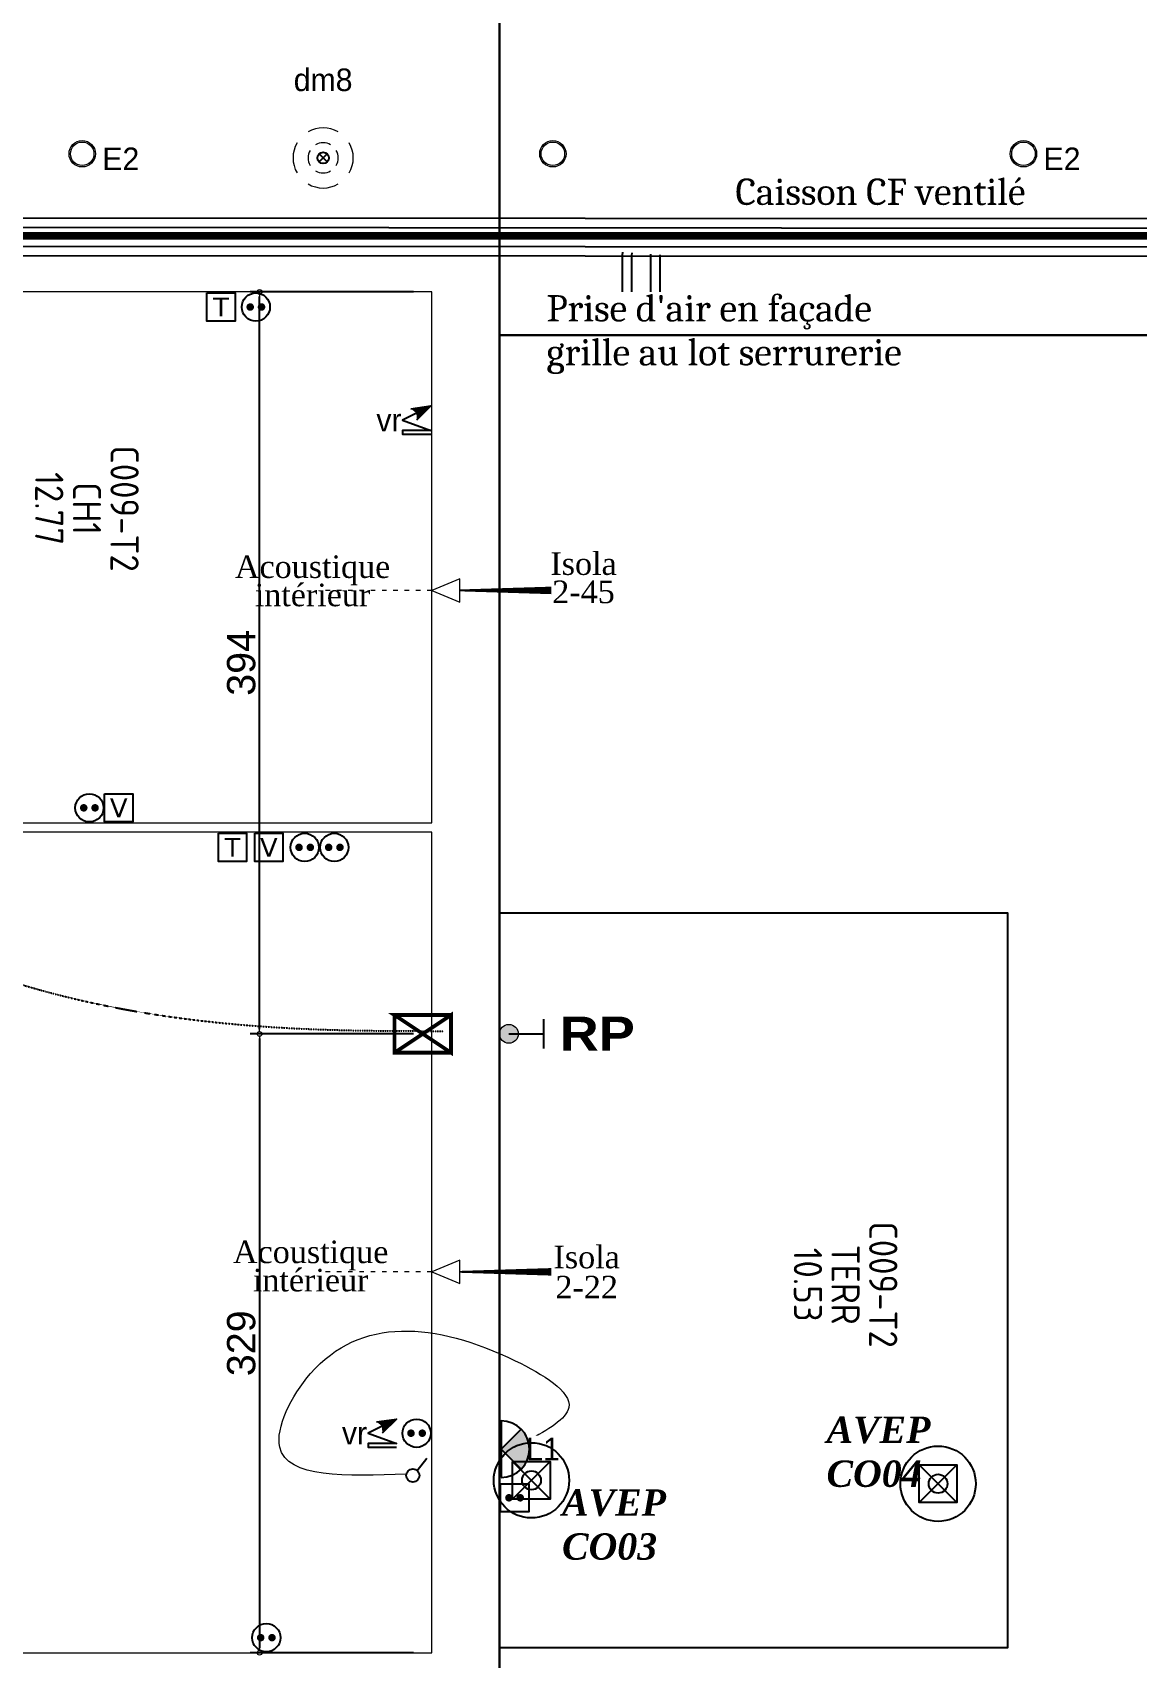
# Model space of a CAD drawing. Header units: millimetres. Extents: x 454430 to 532383, y -370512 to -310890.
# Drawn here: x 474141 to 480011, y -349450 to -340814 of the extents above; entities that cross this region are included whole.
import ezdxf
from ezdxf import colors
from ezdxf.entities.mleader import LeaderData, LeaderLine
from ezdxf.math import Vec2, Vec3

# ---------------------------------------------------------------- set-up
doc = ezdxf.new("R2010")
doc.units = ezdxf.units.MM
doc.set_wipeout_variables(frame=1)
for name, pattern in [('ACAD_ISO03W100', [30, 12, -18]), ('prlm_ef', [0.165, 0.1, -0.065]), ('prlm_gaz', [36, 24, -3, 0, -3, 0, -3, 0, -3])]:
    doc.linetypes.add(name, pattern=pattern)
doc.layers.add('_GAZELEC-BOITE INCORPO', color=36, linetype='Continuous', lineweight=18)
doc.layers.add('_GAZELEC-RESERVATION', color=1, linetype='Continuous', lineweight=18)
for name, color, linetype in [('prlm-EAU-EF', 161, 'Continuous'), ('prlm-EAU-EPEXT', 145, 'Continuous'), ('prlm-ELEC-CFA', 181, 'Continuous'), ('prlm-ELEC-CFO', 201, 'Continuous'), ('prlm-GAZ', 20, 'Continuous'), ('prlm-MOD', 64, 'Continuous'), ('prlm-MOD-PB', 123, 'Continuous'), ('prlm-VMC', 93, 'Continuous')]:
    doc.layers.add(name, color=color, linetype=linetype)
doc.layers.add('prlm-xpoly', color=7, linetype='Continuous', plot=False)
doc.layers.add('prlm-ZEROPLOT', color=254, linetype='Continuous', plot=False)
doc.styles.add('Arial', font='arial.ttf')
doc.styles.add('prlm-eau-ef', font='ariblk.ttf', dxfattribs={"height": 18})
doc.styles.add('prlm-eau-ep', font='timesbi.ttf', dxfattribs={"height": 18})
doc.styles.add('prlm-elec-cfo', font='comic.ttf', dxfattribs={"height": 12})
doc.styles.add('prlm-mod', font='cambriaz.ttf', dxfattribs={"height": 18})
doc.styles.add('prlm-vmc', font='pala.ttf', dxfattribs={"height": 14})
doc.styles.add('prlm-xpoly', font='isocp.shx', dxfattribs={"height": 15})
doc.styles.get("Standard").update_dxf_attribs({"font": 'arial.ttf'})
doc.dimstyles.new('200', dxfattribs={"dimtxt": 150, "dimasz": 25, "dimexe": 50, "dimexo": 50, "dimgap": 20, "dimtad": 1, "dimdec": 0, "dimlfac": 0.1, "dimdsep": 46, "dimtxsty": 'Arial', "dimblk1": 'DOTBLANK', "dimblk2": 'DOTBLANK', "dimsah": 1, "dimcen": 25, "dimclrd": 5, "dimclre": 5, "dimadec": 0, "dimazin": 0, "dimtfac": 1, "dimtdec": 0, "dimtmove": 0, "dimatfit": 3, "dimldrblk": 'DOTBLANK', "dimfxl": 50, "dimtolj": 1, "dimtzin": 0, "dimarcsym": 0})

# ---------------------------------------------------------------- blocks, each defined once
blk = doc.blocks.new('xi.lumE')
at = {"layer": 'prlm-ELEC-CFO', "color": 0, "linetype": 'ByBlock', "lineweight": 13}
for radius in [7, 6.25]:
    blk.add_circle((0, 0), radius, dxfattribs=at)
blk = doc.blocks.new('xi.PC-EXT')
at = {"layer": 'prlm-ELEC-CFO', "color": 0, "linetype": 'ByBlock', "lineweight": -2, "flags": 128}
blk.add_lwpolyline([(-7.5, 7.5), (7.5, 7.5), (7.5, -7.5), (-7.5, -7.5)], close=True, dxfattribs=at)
at = {"layer": 'prlm-ELEC-CFO', "color": 0, "linetype": 'ByBlock', "lineweight": 5, "const_width": 2}
for points in [[(-4, 0, 1), (-2, 0, 1)], [(2, 0, 1), (4, 0, 1)]]:
    blk.add_lwpolyline(points, format="xyb", close=True, dxfattribs=at)
blk = doc.blocks.new('xi.SA')
at = {"layer": 'prlm-ELEC-CFO', "color": 0}
blk.add_lwpolyline([(0.2, -1.28), (5.5, 5.28)], dxfattribs=at)
blk.add_circle((-2, -4), 3.5, dxfattribs=at)
blk = doc.blocks.new('xi.LUM1')
at = {"layer": 'prlm-ELEC-CFO', "linetype": 'ByBlock', "lineweight": 5}
blk.add_hatch(color=0, dxfattribs=at).paths.add_polyline_path([(10.61, 10.61, 0.414214), (-10.61, 10.61), (0, 0)])
at = {"layer": 'prlm-ELEC-CFO', "color": 0, "linetype": 'ByBlock', "lineweight": -2, "flags": 128}
blk.add_lwpolyline([(15, 0, 1), (-15, 0)], format="xyb", close=True, dxfattribs=at)
at = {"layer": 'prlm-ELEC-CFO', "color": 0}
blk.add_lwpolyline([(-10.61, 10.61), (0, 0), (10.61, 10.61)], dxfattribs=at)
blk = doc.blocks.new('xi.VR')
at = {"layer": 'prlm-ELEC-CFO', "lineweight": 5}
blk.add_hatch(color=0, dxfattribs=at).paths.add_polyline_path([(-3, 6), (-0.1, 3.7), (0, 0), (7.5, 7.5)])
at = {"layer": 'prlm-ELEC-CFO', "color": 0}
for points in [[(0.95, 4.23), (-7.5, 0), (7.5, -5.5), (-7.5, -5.5), (-7.5, -7.5), (7.5, -7.5)], [(-3, 6), (7.5, 7.5), (0, 0)]]:
    blk.add_lwpolyline(points, dxfattribs=at)
blk = doc.blocks.new('xi.PC')
at = {"color": 0, "lineweight": 5}
blk.add_wipeout([(-7.5, -7.5), (7.5, -7.5), (7.5, 7.5), (-7.5, 7.5)], dxfattribs=at).dxf.layer = 'prlm-ELEC-CFO'
at = {"layer": 'prlm-ELEC-CFO', "color": 0, "linetype": 'ByBlock', "lineweight": 5, "const_width": 2}
for points in [[(-4, 0, 1), (-2, 0, 1)], [(2, 0, 1), (4, 0, 1)]]:
    blk.add_lwpolyline(points, format="xyb", close=True, dxfattribs=at)
at = {"layer": 'prlm-ELEC-CFO', "color": 0, "linetype": 'ByBlock', "lineweight": -2}
blk.add_circle((0, 0), 7.5, dxfattribs=at)
blk = doc.blocks.new('xi.dm8')
at = {"layer": 'prlm-ELEC-CFO', "color": 0}
for points in [[(-2.12, 2.12), (2.12, -2.12)], [(2.12, 2.12), (-2.12, -2.12)]]:
    blk.add_lwpolyline(points, dxfattribs=at)
blk.add_circle((0, 0), 3, dxfattribs=at)
at = {"layer": 'prlm-ELEC-CFO', "color": 0, "lineweight": 13}
for radius, start, end in [(16, 60, 120), (16, 150, 210), (8, 150, 210), (8, 60, 120), (8, 330, 30), (16, 330, 30), (8, 240, 300), (16, 240, 300)]:
    blk.add_arc((0, 0), radius, start, end, dxfattribs=at)
blk = doc.blocks.new('xi.EA')
at = {"layer": 'prlm-VMC', "color": 0, "linetype": 'ByBlock', "lineweight": 5, "flags": 128}
blk.add_lwpolyline([(-6.17, -15), (6.17, -15), (0, 0)], close=True, dxfattribs=at)
at = {"layer": 'prlm-VMC', "color": 0, "linetype": 'ByBlock', "lineweight": -2, "flags": 128}
blk.add_lwpolyline([(0, -15, 1, 4, 0), (0, -63.63, 1, 1, 0)], format="xyseb", dxfattribs=at)
at = {"layer": 'prlm-VMC', "color": 0, "linetype": 'ByBlock', "lineweight": 5}
blk.add_solid([(0, 0), (6.17, -15), (-6.17, -15), (0, 0)], dxfattribs=at)
at = {"layer": 'prlm-ZEROPLOT', "color": 250, "linetype": 'ACAD_ISO03W100', "lineweight": 0, "ltscale": 0.2}
blk.add_lwpolyline([(0, 0), (0, 60)], dxfattribs=at)
blk = doc.blocks.new('xi.rp')
at = {"layer": 'prlm-EAU-EF', "lineweight": 5}
h = blk.add_hatch(color=0, dxfattribs=at)
edge = h.paths.add_edge_path()
edge.add_arc((0, 5), 5, 0, 360)
at = {"layer": 'prlm-EAU-EF', "color": 0, "const_width": 1, "flags": 128}
blk.add_lwpolyline([(-7.82, 23.46), (7.82, 23.46)], dxfattribs=at)
at = {"layer": 'prlm-EAU-EF', "color": 0, "flags": 128}
blk.add_lwpolyline([(0, 5), (0, 23.46)], dxfattribs=at)
at = {"layer": 'prlm-EAU-EF', "color": 0, "lineweight": 5}
blk.add_circle((0, 5), 5, dxfattribs=at)
blk = doc.blocks.new('xi.avext')
at = {"layer": 'prlm-EAU-EPEXT'}
blk.add_lwpolyline([(-10, 10), (10, 10), (10, -10), (-10, -10)], close=True, dxfattribs=at)
for points in [[(-10, 10), (10, -10)], [(-10, -10), (10, 10)]]:
    blk.add_lwpolyline(points, dxfattribs=at)
blk.add_circle((0, 0), 5, dxfattribs=at)
at = {"layer": 'prlm-ZEROPLOT'}
blk.add_circle((0, 0), 20, dxfattribs=at)
blk = doc.blocks.new('xi.TEL')
at = {"layer": 'prlm-ELEC-CFA', "color": 0, "linetype": 'ByBlock', "lineweight": -2, "flags": 128}
blk.add_lwpolyline([(-7.5, 7.5), (7.5, 7.5), (7.5, -7.5), (-7.5, -7.5)], close=True, dxfattribs=at)
at = {"layer": 'prlm-ELEC-CFA', "color": 0, "linetype": 'ByBlock', "insert": (0, 0), "char_height": 10, "width": 11.36, "attachment_point": 5}
blk.add_mtext('{\\fVerdana|b0|i0|c0|p34;T}', dxfattribs=at)
blk = doc.blocks.new('xi.TV')
at = {"layer": 'prlm-ELEC-CFA', "color": 0, "linetype": 'ByBlock', "lineweight": -2, "flags": 128}
blk.add_lwpolyline([(-7.5, 7.5), (7.5, 7.5), (7.5, -7.5), (-7.5, -7.5)], close=True, dxfattribs=at)
at = {"layer": 'prlm-ELEC-CFA', "color": 0, "linetype": 'ByBlock', "insert": (0, 0), "char_height": 10, "width": 11.36, "attachment_point": 5}
blk.add_mtext('{\\fVerdana|b0|i0|c0|p34;V}', dxfattribs=at)
blk = doc.blocks.new('_DOTBLANK')
at = {"color": 0, "linetype": 'ByBlock'}
blk.add_line((-0.5, 0), (-1, 0), dxfattribs=at)
blk.add_circle((0, 0), 0.5, dxfattribs=at)
blk = doc.blocks.new('*D173')
at = {"layer": '_GAZELEC-BOITE INCORPO', "color": 5, "lineweight": -2, "transparency": 16777216}
for p, q in [((476164.2, -346132.7), (475297, -346132.7)), ((475347, -346157.7), (475347, -349394.7)), ((476164.2, -349419.7), (475297, -349419.7))]:
    blk.add_line(p, q, dxfattribs=at)
at = {"layer": '_GAZELEC-BOITE INCORPO', "color": 5, "lineweight": -2, "transparency": 16777216, "xscale": 25, "yscale": 25, "zscale": 25}
for p, rotation in [((475347, -346132.7), 90), ((475347, -349419.7), 270)]:
    blk.add_blockref('_DOTBLANK', p, dxfattribs=dict(at, rotation=rotation))
at = {"layer": '_GAZELEC-BOITE INCORPO', "color": 0, "transparency": 16777216, "insert": (475250.4, -347776.2), "char_height": 150, "attachment_point": 5, "rotation": 90, "style": 'Arial'}
blk.add_mtext('\\A1;329', dxfattribs=at)
blk = doc.blocks.new('*D174')
at = {"layer": '_GAZELEC-BOITE INCORPO', "color": 5, "lineweight": -2, "transparency": 16777216}
for p, q in [((476164.2, -342192.2), (475297, -342192.2)), ((475347, -346107.7), (475347, -342217.2)), ((476164.2, -346132.7), (475297, -346132.7))]:
    blk.add_line(p, q, dxfattribs=at)
at = {"layer": '_GAZELEC-BOITE INCORPO', "color": 5, "lineweight": -2, "transparency": 16777216, "xscale": 25, "yscale": 25, "zscale": 25}
for p, rotation in [((475347, -342192.2), 90), ((475347, -346132.7), 270)]:
    blk.add_blockref('_DOTBLANK', p, dxfattribs=dict(at, rotation=rotation))
at = {"layer": '_GAZELEC-BOITE INCORPO', "color": 0, "transparency": 16777216, "insert": (475250.4, -344162.5), "char_height": 150, "attachment_point": 5, "rotation": 90, "style": 'Arial'}
blk.add_mtext('\\A1;394', dxfattribs=at)

msp = doc.modelspace()

# ---------------------------------------------------------------- linework, layer by layer
at = {"layer": '_GAZELEC-BOITE INCORPO', "const_width": 20}
msp.add_lwpolyline([(476164.2, -346032.7), (476064.2, -346032.7), (476064.3, -346232.7), (476364.3, -346232.7), (476364.2, -346032.7), (476064.2, -346032.8), (476364.3, -346232.7), (476364.2, -346032.7), (476064.3, -346232.7)], dxfattribs=at)
at = {"layer": 'prlm-ELEC-CFO', "lineweight": 13}
msp.add_spline([(476127.4, -348471.3), (475454.4, -348327.8), (475618, -347937.5), (476705.2, -347868.9), (476990.1, -348116.8), (476774.2, -348293)], degree=3, dxfattribs=at)
at = {"layer": 'prlm-MOD-PB'}
for p, q in [((468252.7, -341794.4), (481655.4, -341803.8)), ((468252.7, -341844.4), (481705.4, -341853.9)), ((468252.6, -341944.4), (481805.4, -341953.9)), ((468252.6, -341994.4), (481855.4, -342004)), ((477274.6, -341981), (477273.4, -341997.3)), ((477273.4, -341997.3), (477273.4, -342192.2)), ((477324.4, -341984.6), (477323.4, -341999.1)), ((477323.4, -341999.1), (477323.4, -342192.2)), ((477424.2, -341991.6), (477423.4, -342002.6)), ((477423.4, -342002.6), (477423.4, -342192.2)), ((477474.1, -341995.1), (477473.4, -342004.3)), ((477473.4, -342004.3), (477473.4, -342192.2))]:
    msp.add_line(p, q, dxfattribs=at)
at = {"layer": 'prlm-xpoly', "lineweight": 0}
for points in [[(476261.6, -342192.2), (471733.7, -342192.3), (471733.7, -345012.3), (476261.6, -345012.3)], [(476261.6, -345062.3), (471733.6, -345062.3), (471733.3, -347083.2), (470097, -347083.9), (470096.9, -348887.2), (470685.6, -348887.2), (470685.6, -349349.7), (472551.7, -349349.7), (472551.7, -349419.7), (476261.6, -349419.7)], [(476621.8, -349391.7), (479321.6, -349391.7), (479321.6, -345491.7), (476621.8, -345491.7)]]:
    msp.add_lwpolyline(points, close=True, dxfattribs=at)

# ---------------------------------------------------------------- block references
at = {"layer": 'prlm-EAU-EF', "xscale": 10, "yscale": 10, "zscale": 10, "rotation": 269.9999933324971}
msp.add_blockref('xi.rp', (476621.6, -346132.7), dxfattribs=at)
at = {"layer": 'prlm-EAU-EPEXT', "xscale": 10, "yscale": 10, "zscale": 10}
msp.add_blockref('xi.avext', (478951.6, -348522), dxfattribs=at)
at = {"layer": 'prlm-ELEC-CFA', "xscale": 10, "yscale": 10, "zscale": 10}
msp.add_blockref('xi.TEL', (475203.4, -345142.3), dxfattribs=at)
at = {"layer": 'prlm-ELEC-CFO', "xscale": 10, "yscale": 10, "zscale": 10, "rotation": 89.99999999999952}
msp.add_blockref('xi.dm8', (475684.9, -341480.2), dxfattribs=at)
at = {"layer": 'prlm-ELEC-CFO', "xscale": 10, "yscale": 10, "zscale": 10}
for name, p in [('xi.lumE', (476905.2, -341458.5)), ('xi.SA', (476181.6, -348438.6)), ('xi.PC-EXT', (476701.8, -348596.8))]:
    msp.add_blockref(name, p, dxfattribs=at)

# ---------------------------------------------------------------- texts
at = {"layer": 'prlm-EAU-EPEXT', "char_height": 140, "attachment_point": 1, "style": 'prlm-eau-ep'}
for s, insert in [('AVEP CO04', (478358.7, -348165.3)), ('AVEP CO03', (476953.9, -348552))]:
    msp.add_mtext_dynamic_manual_height_columns(s, width=153.021, gutter_width=75, heights=[0], dxfattribs=dict(at, insert=insert))
at = {"layer": 'prlm-ELEC-CFO', "lineweight": 20, "char_height": 120, "attachment_point": 2, "line_spacing_factor": 0.8, "style": 'prlm-elec-cfo', "bg_fill": 3, "box_fill_scale": 0.95, "bg_fill_color": 256, "bg_fill_transparency": 0}
for s, insert in [('dm8', (475684.9, -341005.5)), ('E2', (474609.9, -341425.3)), ('E2', (479609.9, -341425.3))]:
    msp.add_mtext(s, dxfattribs=dict(at, insert=insert))
at = {"layer": 'prlm-MOD', "ltscale": 50, "insert": (476871.4, -342209.2), "char_height": 140, "width": 1854.737, "attachment_point": 1, "style": 'prlm-mod'}
msp.add_mtext("Prise d'air en façade\\Pgrille au lot serrurerie", dxfattribs=at)
at = {"layer": 'prlm-MOD-PB', "insert": (477875.1, -341590.1), "char_height": 140, "width": 1854.737, "attachment_point": 1, "style": 'prlm-mod'}
msp.add_mtext('Caisson CF ventilé', dxfattribs=at)
at = {"layer": 'prlm-VMC', "linetype": 'ByBlock', "lineweight": -2, "insert": (477068.1, -343575.1), "char_height": 120, "width": 236.74, "attachment_point": 2, "line_spacing_factor": 0.75, "style": 'prlm-vmc', "bg_fill": 3, "box_fill_scale": 1.1, "bg_fill_color": 256, "bg_fill_transparency": 0}
msp.add_mtext('Isola\\P2-45', dxfattribs=at)
at = {"layer": 'prlm-xpoly', "lineweight": 20, "char_height": 150, "attachment_point": 5, "rotation": 270, "line_spacing_factor": 0.8, "style": 'prlm-xpoly'}
for s, insert in [('C009-T2\\PCH1\\P12.77', (474430.1, -343343.2)), ('C009-T2\\PTERR\\P10.53', (478460.2, -347464.8))]:
    msp.add_mtext(s, dxfattribs=dict(at, insert=insert))

# ---------------------------------------------------------------- leaders
at = {"layer": '_GAZELEC-RESERVATION', "color": 6}
ml = msp.add_multileader_mtext('Standard', dxfattribs=at)
ml.set_content('résa n°38\\P200x200 en dalle haute', color=6)
ml.set_leader_properties()
ml.build(insert=Vec2(0, 0))
ml.multileader.update_dxf_attribs({"has_text_frame": 1, "arrow_head_size": 80, "scale": 20})
ctx = ml.context
ctx.base_point, ctx.scale, ctx.char_height, ctx.arrow_head_size, ctx.landing_gap_size, ctx.plane_origin = Vec3(471314.5, -348656.9), 20, 80, 80, 40, Vec3(465764.2, -348458.5)
notes = []
notes.append((ctx, [(1, (1, 1, 0), (471224.6, -348656.9), (1, 0), 89.8, [(0, [(470483.9, -349055.3)], 0, [])])]))
ctx.mtext.insert, ctx.mtext.width, ctx.mtext.flow_direction = Vec3(471354.5, -348616.2), 1568.85, 5
for ctx, leaders in notes:
    for number, flags, end, landing, length, lines in leaders:
        leader = LeaderData()
        leader.index, (leader.has_last_leader_line, leader.has_dogleg_vector, leader.attachment_direction) = number, flags
        leader.last_leader_point, leader.dogleg_vector, leader.dogleg_length = Vec3(end), Vec3(landing), length
        for number, points, colour, breaks in lines:
            line = LeaderLine()
            line.index, line.vertices, line.color, line.breaks = number, Vec3.list(points), colors.encode_raw_color(colour), breaks
            leader.lines.append(line)
        ctx.leaders.append(leader)

# ---------------------------------------------------------------- next in the draw order: linework, layer by layer
at = {"layer": 'prlm-GAZ', "linetype": 'prlm_gaz', "ltscale": 0.8, "const_width": 40}
msp.add_lwpolyline([(483227.4, -340572), (483227.4, -340922), (481762.1, -340922), (481762.1, -341894.4), (468152.6, -341894.4), (468152.6, -336825.3), (469497.5, -336825.3)], dxfattribs=at)

# ---------------------------------------------------------------- next in the draw order: block references
at = {"layer": 'prlm-ELEC-CFO', "xscale": 10, "yscale": 10, "zscale": 10}
for name, p in [('xi.lumE', (474405.2, -341458.5)), ('xi.lumE', (479405.2, -341458.5)), ('xi.PC', (475327.5, -342272.3)), ('xi.PC', (474443.3, -344932.3)), ('xi.PC', (475587, -345142.3)), ('xi.PC', (475383.2, -349339.7))]:
    msp.add_blockref(name, p, dxfattribs=at)

# ---------------------------------------------------------------- next in the draw order: texts
at = {"layer": 'prlm-ELEC-CFO', "lineweight": 20, "char_height": 120, "attachment_point": 5, "line_spacing_factor": 0.8, "style": 'prlm-elec-cfo', "bg_fill": 3, "box_fill_scale": 1.1, "bg_fill_color": 256, "bg_fill_transparency": 0}
for s, insert in [('vr', (476034.5, -342872.9)), ('vr', (475851.7, -348253.5)), ('L1', (476852.5, -348338.3))]:
    msp.add_mtext(s, dxfattribs=dict(at, insert=insert))
at = {"layer": 'prlm-VMC', "char_height": 120, "style": 'prlm-vmc', "bg_fill": 3, "box_fill_scale": 1.1, "bg_fill_color": 256, "bg_fill_transparency": 0}
for s, insert, width, attachment_point, line_spacing_factor in [('Acoustique intérieur', (475628.8, -343591.4), 236.74, 2, 0.75), ('Acoustique intérieur', (475618.7, -347230.5), 236.74, 2, 0.75), ('Isola\\P2-22', (477084.8, -347397.8), 173.979, 5, 0.8)]:
    msp.add_mtext(s, dxfattribs=dict(at, insert=insert, width=width, attachment_point=attachment_point, line_spacing_factor=line_spacing_factor))

# ---------------------------------------------------------------- next in the draw order: linework, layer by layer
at = {"layer": 'prlm-ZEROPLOT'}
msp.add_lwpolyline([(476621.8, -340354.3), (482822, -340354.3), (482822, -333615.9), (497636.6, -333618.8), (497636.6, -349165.9), (482822, -349165.9), (482822, -342422.4), (476621.9, -342422.4)], close=True, dxfattribs=at)
at = {"layer": 'prlm-ZEROPLOT', "ltscale": 50}
for points in [[(476621.9, -342422.4), (482883.1, -342422.4), (482883, -367698.1), (479321.7, -367698.1), (479321.7, -360780.5), (476621.9, -360780.5), (476621.6, -359154.4), (479321.6, -359154.1), (479321.7, -353565), (476621.6, -353565), (476621.6, -349391.7), (479321.6, -349391.7), (479321.6, -345491.7), (476621.9, -345491.7)], [(476621.9, -342422.4), (482883, -342422.4), (482883, -367698.1), (476621.9, -367698.1)], [(479321.6, -345491.7), (476621.9, -345491.7), (476621.9, -349391.7), (479321.6, -349391.7)]]:
    msp.add_lwpolyline(points, close=True, dxfattribs=at)

# ---------------------------------------------------------------- next in the draw order: block references
at = {"layer": 'prlm-EAU-EPEXT', "xscale": 10, "yscale": 10, "zscale": 10}
msp.add_blockref('xi.avext', (476791.5, -348504.1), dxfattribs=at)
at = {"layer": 'prlm-ELEC-CFA', "xscale": 10, "yscale": 10, "zscale": 10}
for name, p in [('xi.TEL', (475142.3, -342272.3)), ('xi.TV', (474599.1, -344932.3)), ('xi.TV', (475396.4, -345142.3))]:
    msp.add_blockref(name, p, dxfattribs=at)
at = {"layer": 'prlm-ELEC-CFO', "xscale": 10, "yscale": 10, "zscale": 10}
for name, p in [('xi.VR', (476181.6, -342872.9)), ('xi.PC', (475744.3, -345142.3)), ('xi.VR', (475998.9, -348253.5))]:
    msp.add_blockref(name, p, dxfattribs=at)
at = {"layer": 'prlm-ELEC-CFO', "xscale": 10, "yscale": 10, "zscale": 10, "rotation": 269.9999999999998}
msp.add_blockref('xi.LUM1', (476631.3, -348338.3), dxfattribs=at)
at = {"layer": 'prlm-VMC', "xscale": 10, "yscale": 10, "zscale": 10, "rotation": 90.00000000005805}
for p in [(476261.6, -343777.5), (476261.6, -347396.7)]:
    msp.add_blockref('xi.EA', p, dxfattribs=at)

# ---------------------------------------------------------------- next in the draw order: leaders
at = {"layer": '_GAZELEC-RESERVATION', "color": 6}
ml = msp.add_multileader_mtext('Standard', dxfattribs=at)
ml.set_content('engravure douche\\PProfondeur: 5cm', color=6)
ml.set_leader_properties()
ml.build(insert=Vec2(0, 0))
ml.multileader.update_dxf_attribs({"has_text_frame": 1, "arrow_head_size": 80, "scale": 20})
ctx = ml.context
ctx.base_point, ctx.scale, ctx.char_height, ctx.arrow_head_size, ctx.landing_gap_size, ctx.plane_origin = Vec3(469778.1, -343059.5), 20, 80, 80, 40, Vec3(464227.8, -342861.1)
notes = []
notes.append((ctx, [(1, (1, 1, 0), (469688.2, -343059.5), (1, 0), 89.8, [(0, [(469635.1, -343731.5)], 0, [])])]))
ctx.mtext.insert, ctx.mtext.width, ctx.mtext.flow_direction = Vec3(469818.1, -343018.8), 1568.85, 5
ml = msp.add_multileader_mtext('Standard', dxfattribs=at)
ml.set_content('résa n°54\\P300x800 en dalle haute', color=6)
ml.set_leader_properties()
ml.build(insert=Vec2(0, 0))
ml.multileader.update_dxf_attribs({"has_text_frame": 1, "arrow_head_size": 80, "scale": 20})
ctx = ml.context
ctx.base_point, ctx.scale, ctx.char_height, ctx.arrow_head_size, ctx.landing_gap_size, ctx.plane_origin = Vec3(466301.3, -343675.4), 20, 80, 80, 40, Vec3(460749.5, -343477)
notes.append((ctx, [(0, (1, 1, 0), (467623.9, -343675.4), (-1, 0), 89.8, [(0, [(467573.3, -344472.8)], 0, [])])]))
ctx.mtext.insert, ctx.mtext.width, ctx.mtext.flow_direction = Vec3(466341.3, -343634.7), 1568.85, 5
ml = msp.add_multileader_mtext('Standard', dxfattribs=at)
ml.set_content('résa n°39\\P150x150 en dalle haute', color=6)
ml.set_leader_properties()
ml.build(insert=Vec2(0, 0))
ml.multileader.update_dxf_attribs({"has_text_frame": 1, "arrow_head_size": 80, "scale": 20})
ctx = ml.context
ctx.base_point, ctx.scale, ctx.char_height, ctx.arrow_head_size, ctx.landing_gap_size, ctx.plane_origin = Vec3(471314.5, -349053.4), 20, 80, 80, 40, Vec3(465764.2, -348855.1)
notes.append((ctx, [(1, (1, 1, 0), (471224.6, -349053.4), (1, 0), 89.8, [(0, [(470219, -349272.1)], 0, [])])]))
ctx.mtext.insert, ctx.mtext.width, ctx.mtext.flow_direction = Vec3(471354.5, -349012.7), 1568.85, 5
for ctx, leaders in notes:
    for number, flags, end, landing, length, lines in leaders:
        leader = LeaderData()
        leader.index, (leader.has_last_leader_line, leader.has_dogleg_vector, leader.attachment_direction) = number, flags
        leader.last_leader_point, leader.dogleg_vector, leader.dogleg_length = Vec3(end), Vec3(landing), length
        for number, points, colour, breaks in lines:
            line = LeaderLine()
            line.index, line.vertices, line.color, line.breaks = number, Vec3.list(points), colors.encode_raw_color(colour), breaks
            leader.lines.append(line)
        ctx.leaders.append(leader)

# ---------------------------------------------------------------- next in the draw order: linework, layer by layer
at = {"layer": 'prlm-EAU-EF', "linetype": 'prlm_ef'}
msp.add_spline([(470043.2, -344191.1), (470758, -344276.1), (473726.4, -345746.4), (475600.5, -346106.6), (476324.3, -346117.9)], degree=3, dxfattribs=at)

# ---------------------------------------------------------------- next in the draw order: block references
at = {"layer": 'prlm-ELEC-CFO', "xscale": 10, "yscale": 10, "zscale": 10}
msp.add_blockref('xi.PC', (476181.6, -348253.8), dxfattribs=at)

# ---------------------------------------------------------------- next in the draw order: texts
at = {"layer": 'prlm-EAU-EF', "lineweight": 20, "insert": (477140.8, -346041.3), "char_height": 180, "attachment_point": 2, "line_spacing_factor": 0.8, "style": 'prlm-eau-ef', "bg_fill": 3, "box_fill_scale": 0.95, "bg_fill_color": 256, "bg_fill_transparency": 0}
msp.add_mtext('RP', dxfattribs=at)

# ---------------------------------------------------------------- next in the draw order: dimensions: what is measured, and where the dimension line sits
at = {"layer": '_GAZELEC-BOITE INCORPO'}
dim = msp.add_linear_dim(base=(475347, -342192.2), p1=(476214.2, -346132.7), p2=(476214.2, -342192.2), angle=90, dimstyle='200', dxfattribs=at)
dim.commit()
dim.dimension.update_dxf_attribs({"geometry": '*D174', "text_midpoint": (475250.4, -344162.5)})

# ---------------------------------------------------------------- next in the draw order: leaders
at = {"layer": '_GAZELEC-RESERVATION', "color": 6}
ml = msp.add_multileader_mtext('Standard', dxfattribs=at)
ml.set_content('résa n°36\\P300x800 en dalle haute', color=6)
ml.set_leader_properties()
ml.build(insert=Vec2(0, 0))
ml.multileader.update_dxf_attribs({"has_text_frame": 1, "arrow_head_size": 80, "scale": 20})
ctx = ml.context
ctx.base_point, ctx.scale, ctx.char_height, ctx.arrow_head_size, ctx.landing_gap_size, ctx.plane_origin = Vec3(470386.4, -344846.9), 20, 80, 80, 40, Vec3(464836.2, -344648.5)
notes = []
notes.append((ctx, [(1, (1, 1, 0), (470296.6, -344846.9), (1, 0), 89.8, [(0, [(469602.1, -344633.9)], 0, [])])]))
ctx.mtext.insert, ctx.mtext.width, ctx.mtext.flow_direction = Vec3(470426.4, -344806.2), 1568.85, 5
for ctx, leaders in notes:
    for number, flags, end, landing, length, lines in leaders:
        leader = LeaderData()
        leader.index, (leader.has_last_leader_line, leader.has_dogleg_vector, leader.attachment_direction) = number, flags
        leader.last_leader_point, leader.dogleg_vector, leader.dogleg_length = Vec3(end), Vec3(landing), length
        for number, points, colour, breaks in lines:
            line = LeaderLine()
            line.index, line.vertices, line.color, line.breaks = number, Vec3.list(points), colors.encode_raw_color(colour), breaks
            leader.lines.append(line)
        ctx.leaders.append(leader)

# ---------------------------------------------------------------- next in the draw order: linework, layer by layer
at = {"layer": 'prlm-ZEROPLOT'}
msp.add_lwpolyline([(460621.8, -321130.8), (469528.3, -321130.8), (469528.3, -324327.2), (476621.9, -324326.1), (476621.9, -365259.1), (469151.8, -365259.1), (469147, -363469), (460621.8, -363469)], close=True, dxfattribs=at)

# ---------------------------------------------------------------- next in the draw order: dimensions: what is measured, and where the dimension line sits
at = {"layer": '_GAZELEC-BOITE INCORPO'}
dim = msp.add_linear_dim(base=(475347, -349419.7), p1=(476214.2, -346132.7), p2=(476214.2, -349419.7), angle=90, dimstyle='200', dxfattribs=at)
dim.commit()
dim.dimension.update_dxf_attribs({"geometry": '*D173', "text_midpoint": (475250.4, -347776.2)})

# ---------------------------------------------------------------- next in the draw order: leaders
at = {"layer": '_GAZELEC-RESERVATION', "color": 6}
ml = msp.add_multileader_mtext('Standard', dxfattribs=at)
ml.set_content('résa n°37\\P200x200 en dalle haute', color=6)
ml.set_leader_properties()
ml.build(insert=Vec2(0, 0))
ml.multileader.update_dxf_attribs({"has_text_frame": 1, "arrow_head_size": 80, "scale": 20})
ctx = ml.context
ctx.base_point, ctx.scale, ctx.char_height, ctx.arrow_head_size, ctx.landing_gap_size, ctx.plane_origin = Vec3(470619.3, -348248.2), 20, 80, 80, 40, Vec3(465069, -348049.8)
notes = []
notes.append((ctx, [(1, (1, 1, 0), (470529.4, -348248.2), (1, 0), 89.8, [(0, [(469788.7, -348646.6)], 0, [])])]))
ctx.mtext.insert, ctx.mtext.width, ctx.mtext.flow_direction = Vec3(470659.3, -348207.5), 1568.85, 5
ml = msp.add_multileader_mtext('Standard', dxfattribs=at)
ml.set_content('résa n°53\\P300x400 en dalle haute', color=6)
ml.set_leader_properties()
ml.build(insert=Vec2(0, 0))
ml.multileader.update_dxf_attribs({"has_text_frame": 1, "arrow_head_size": 80, "scale": 20})
ctx = ml.context
ctx.base_point, ctx.scale, ctx.char_height, ctx.arrow_head_size, ctx.landing_gap_size, ctx.plane_origin = Vec3(466348.7, -348362.4), 20, 80, 80, 40, Vec3(460797, -348164)
notes.append((ctx, [(0, (1, 1, 0), (467671.3, -348362.4), (-1, 0), 89.8, [(0, [(467620.7, -349159.8)], 0, [])])]))
ctx.mtext.insert, ctx.mtext.width, ctx.mtext.flow_direction = Vec3(466388.7, -348321.7), 1568.85, 5
for ctx, leaders in notes:
    for number, flags, end, landing, length, lines in leaders:
        leader = LeaderData()
        leader.index, (leader.has_last_leader_line, leader.has_dogleg_vector, leader.attachment_direction) = number, flags
        leader.last_leader_point, leader.dogleg_vector, leader.dogleg_length = Vec3(end), Vec3(landing), length
        for number, points, colour, breaks in lines:
            line = LeaderLine()
            line.index, line.vertices, line.color, line.breaks = number, Vec3.list(points), colors.encode_raw_color(colour), breaks
            leader.lines.append(line)
        ctx.leaders.append(leader)

doc.saveas('drawing.dxf')
